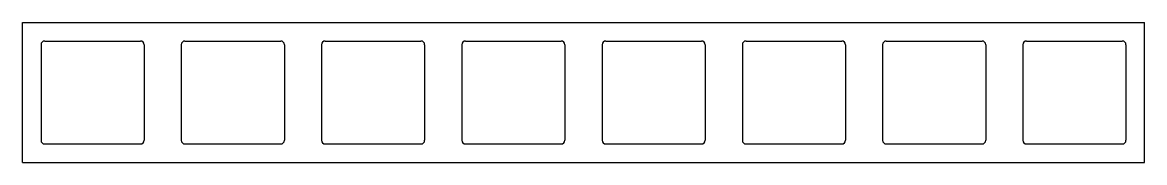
# Model space of a CAD drawing. Header units: millimetres. Extents: x 0 to 152, y -19 to 0.
import ezdxf

# ---------------------------------------------------------------- set-up
doc = ezdxf.new("R2010")
doc.units = ezdxf.units.MM

msp = doc.modelspace()

# ---------------------------------------------------------------- linework, layer by layer
for p, q in [((0, 0), (152.4, 0)), ((0, -19.05), (0, 0)), ((152.4, -19.05), (152.4, 0)), ((2.525, -3.025), (2.525, -16.025)), ((3.025, -2.525), (16.025, -2.525)), ((16.525, -3.025), (16.525, -16.025)), ((21.575, -3.025), (21.575, -16.025)), ((22.075, -2.525), (35.075, -2.525)), ((35.575, -3.025), (35.575, -16.025)), ((40.625, -3.025), (40.625, -16.025)), ((41.125, -2.525), (54.125, -2.525)), ((54.625, -3.025), (54.625, -16.025)), ((59.675, -3.025), (59.675, -16.025)), ((60.175, -2.525), (73.175, -2.525)), ((73.675, -3.025), (73.675, -16.025)), ((78.725, -3.025), (78.725, -16.025)), ((79.225, -2.525), (92.225, -2.525)), ((92.725, -3.025), (92.725, -16.025)), ((97.775, -3.025), (97.775, -16.025)), ((98.275, -2.525), (111.275, -2.525)), ((111.775, -3.025), (111.775, -16.025)), ((116.825, -3.025), (116.825, -16.025)), ((117.325, -2.525), (130.325, -2.525)), ((130.825, -3.025), (130.825, -16.025)), ((135.875, -3.025), (135.875, -16.025)), ((136.375, -2.525), (149.375, -2.525)), ((149.875, -3.025), (149.875, -16.025)), ((3.025, -16.525), (16.025, -16.525)), ((22.075, -16.525), (35.075, -16.525)), ((41.125, -16.525), (54.125, -16.525)), ((60.175, -16.525), (73.175, -16.525)), ((79.225, -16.525), (92.225, -16.525)), ((98.275, -16.525), (111.275, -16.525)), ((117.325, -16.525), (130.325, -16.525)), ((136.375, -16.525), (149.375, -16.525)), ((0, -19.05), (152.4, -19.05))]:
    msp.add_line(p, q)
for centre, start, end in [((3.025, -3.025), 90, 180), ((16.025, -3.025), 0, 90), ((22.075, -3.025), 90, 180), ((35.075, -3.025), 0, 90), ((41.125, -3.025), 90, 180), ((54.125, -3.025), 0, 90), ((60.175, -3.025), 90, 180), ((73.175, -3.025), 0, 90), ((79.225, -3.025), 90, 180), ((92.225, -3.025), 0, 90), ((98.275, -3.025), 90, 180), ((111.275, -3.025), 0, 90), ((117.325, -3.025), 90, 180), ((130.325, -3.025), 0, 90), ((136.375, -3.025), 90, 180), ((149.375, -3.025), 0, 90), ((3.025, -16.025), 180, 270), ((16.025, -16.025), 270, 0), ((22.075, -16.025), 180, 270), ((35.075, -16.025), 270, 0), ((41.125, -16.025), 180, 270), ((54.125, -16.025), 270, 0), ((60.175, -16.025), 180, 270), ((73.175, -16.025), 270, 0), ((79.225, -16.025), 180, 270), ((92.225, -16.025), 270, 0), ((98.275, -16.025), 180, 270), ((111.275, -16.025), 270, 0), ((117.325, -16.025), 180, 270), ((130.325, -16.025), 270, 0), ((136.375, -16.025), 180, 270), ((149.375, -16.025), 270, 0)]:
    msp.add_arc(centre, 0.5, start, end)

doc.saveas('drawing.dxf')
